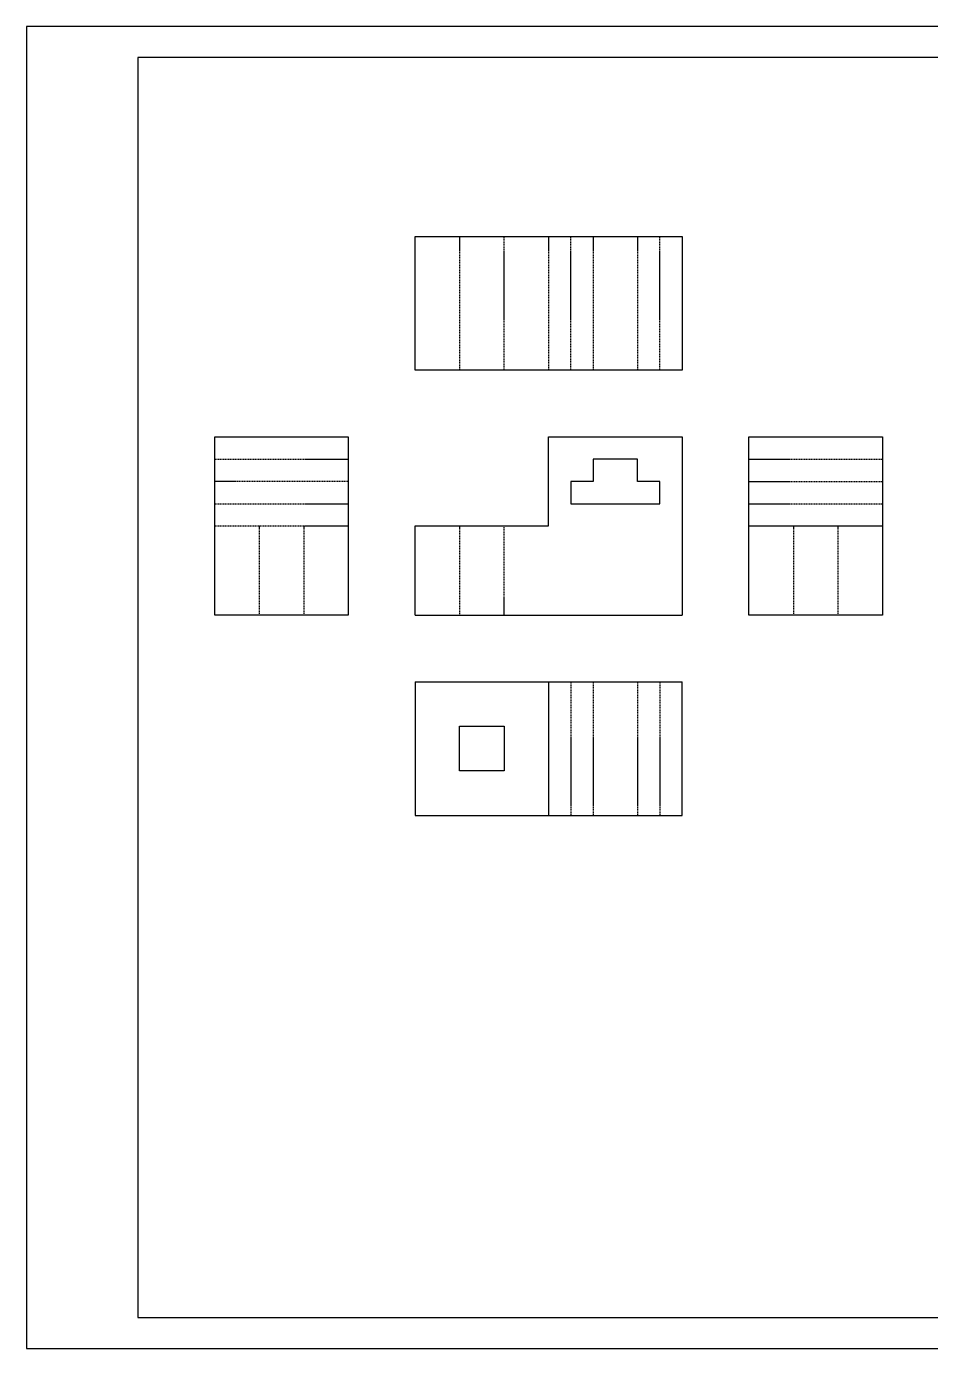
# Model space of a CAD drawing. Header units: inches. Extents: x 174 to 594, y -150 to 147.
# Drawn here: x 174.4 to 377.5, y -149.8 to 147.2 of the extents above; entities that cross this region are included whole.
import ezdxf

# ---------------------------------------------------------------- set-up
doc = ezdxf.new("R2010")
doc.units = ezdxf.units.IN
doc.header["$MEASUREMENT"] = 0
doc.linetypes.add('TRACEJADA2', pattern=[0.375, 0.25, -0.125])
for name, color, linetype in [('Aresta invisivel', 7, 'TRACEJADA2'), ('Aresta visivel', 7, 'Continuous'), ('folha A3', 7, 'Continuous')]:
    doc.layers.add(name, color=color, linetype=linetype)

msp = doc.modelspace()

# ---------------------------------------------------------------- linework, layer by layer
at = {"layer": 'Aresta invisivel'}
for p, q in [((271.68439, 100.00987), (271.68439, 70.00987)), ((281.68439, 70.00987), (281.68439, 100.00987)), ((291.68439, 100.00987), (291.68439, 70.00987)), ((296.68439, 70.00987), (296.68439, 100.00987)), ((301.68439, 100.00987), (301.68439, 70.00987)), ((311.68439, 100.00987), (311.68439, 70.00987)), ((316.68439, 70.00987), (316.68439, 100.00987)), ((216.68439, 50.00987), (246.68439, 50.00987)), ((336.68439, 50.00987), (366.68439, 50.00987)), ((246.68439, 45.00987), (216.68439, 45.00987)), ((336.68439, 45.00987), (366.68439, 45.00987)), ((216.68439, 40.00987), (246.68439, 40.00987)), ((336.68439, 40.00987), (366.68439, 40.00987)), ((216.68439, 35.00987), (246.68439, 35.00987)), ((226.68439, 35.00987), (226.68439, 15.00987)), ((236.68439, 35.00987), (236.68439, 15.00987)), ((271.68439, 35.00987), (271.68439, 15.00987)), ((281.68439, 15.00987), (281.68439, 35.00987)), ((346.68439, 35.00987), (346.68439, 15.00987)), ((356.68439, 35.00987), (356.68439, 15.00987)), ((296.68439, 0.00987), (296.68439, -29.99013)), ((301.68439, 0.00987), (301.68439, -29.99013)), ((311.68439, 0.00987), (311.68439, -29.99013)), ((316.68439, 0.00987), (316.68439, -29.99013))]:
    msp.add_line(p, q, dxfattribs=at)
at = {"layer": 'Aresta visivel'}
for p, q in [((261.68439, 70.00987), (261.68439, 100.00987)), ((261.68439, 100.00987), (321.68439, 100.00987)), ((321.68439, 100.00987), (321.68439, 70.00987)), ((321.68439, 70.00987), (261.68439, 70.00987)), ((216.68439, 55.00987), (246.68439, 55.00987)), ((216.68439, 15.00987), (216.68439, 55.00987)), ((246.68439, 55.00987), (246.68439, 15.00987)), ((291.68439, 55.00987), (321.68439, 55.00987)), ((291.68439, 35.00987), (291.68439, 55.00987)), ((321.68439, 55.00987), (321.68439, 15.00987)), ((336.68439, 55.00987), (366.68439, 55.00987)), ((336.68439, 15.00987), (336.68439, 55.00987)), ((366.68439, 55.00987), (366.68439, 15.00987)), ((311.68439, 50.00987), (301.68439, 50.00987)), ((301.68439, 50.00987), (301.68439, 45.00987)), ((311.68439, 45.00987), (311.68439, 50.00987)), ((301.68439, 45.00987), (296.68439, 45.00987)), ((296.68439, 45.00987), (296.68439, 40.00987)), ((316.68439, 45.00987), (311.68439, 45.00987)), ((316.68439, 40.00987), (316.68439, 45.00987)), ((296.68439, 40.00987), (316.68439, 40.00987)), ((261.68439, 15.00987), (261.68439, 35.00987)), ((261.68439, 35.00987), (291.68439, 35.00987)), ((261.68439, 35.00987), (291.68439, 35.00987)), ((336.68439, 35.00987), (366.68439, 35.00987)), ((336.68439, 35.00987), (366.68439, 35.00987)), ((246.68439, 15.00987), (216.68439, 15.00987)), ((261.68439, 15.00987), (321.68439, 15.00987)), ((366.68439, 15.00987), (336.68439, 15.00987)), ((261.68439, 0.00987), (321.68439, 0.00987)), ((261.68439, 0.00987), (261.68439, -29.99013)), ((291.68439, 0.00987), (291.68439, -29.99013)), ((321.68439, -29.99013), (321.68439, 0.00987)), ((271.68439, -9.99013), (281.68439, -9.99013)), ((271.68439, -19.99013), (271.68439, -9.99013)), ((281.68439, -9.99013), (281.68439, -19.99013)), ((281.68439, -19.99013), (271.68439, -19.99013)), ((261.68439, -29.99013), (321.68439, -29.99013)), ((291.68439, -29.99013), (291.68439, -29.99013))]:
    msp.add_line(p, q, dxfattribs=at)
at = {"layer": 'folha A3'}
for p, q in [((594.38443, 147.22949), (174.38443, 147.22949)), ((174.38443, 147.22949), (174.38443, -149.77051)), ((199.38443, 140.22949), (199.38443, -142.77051)), ((587.38443, 140.22949), (199.38443, 140.22949)), ((199.38443, -142.77051), (587.38443, -142.77051)), ((174.38443, -149.77051), (594.38443, -149.77051))]:
    msp.add_line(p, q, dxfattribs=at)

doc.saveas('drawing.dxf')
